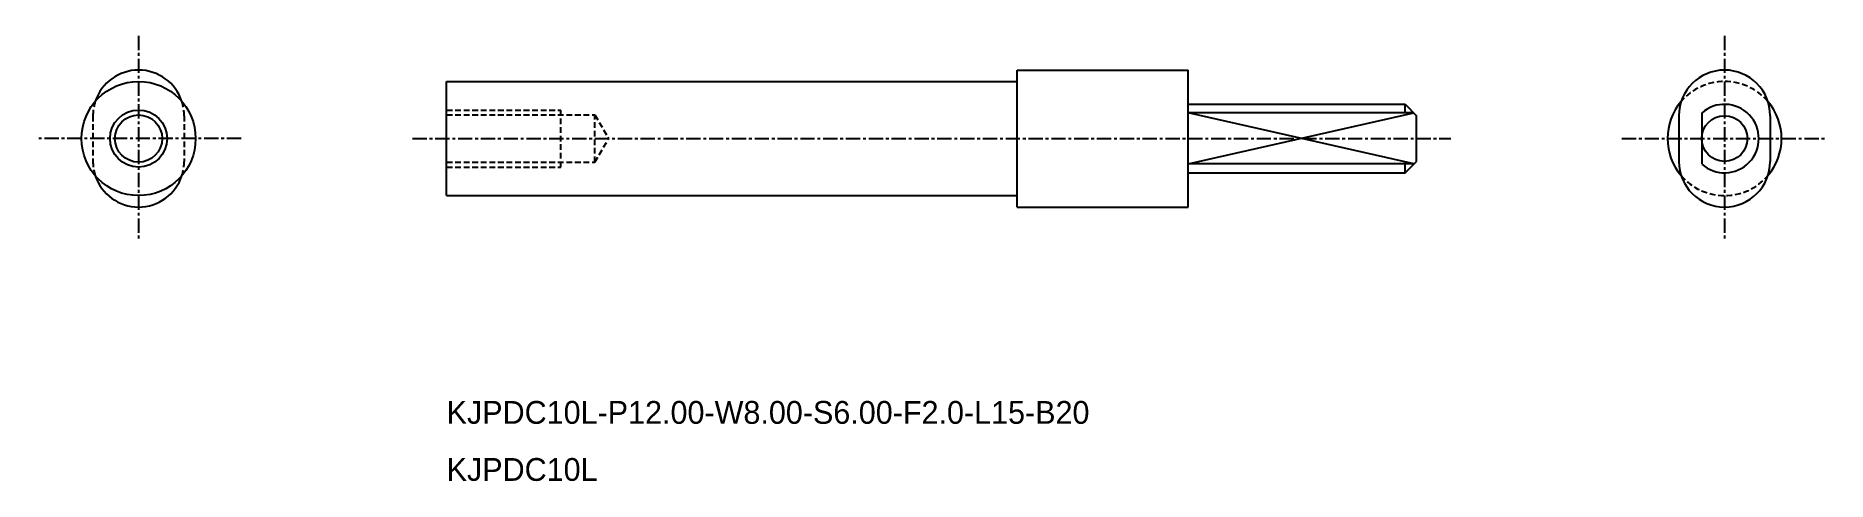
# Model space of a CAD drawing. Extents: x -2270 to -2113, y -750 to -711.
import ezdxf

# ---------------------------------------------------------------- set-up
doc = ezdxf.new("R2010")
doc.units = 0
doc.linetypes.add('CENTER', pattern=[2, 1.25, -0.25, 0.25, -0.25])
doc.linetypes.add('DASHED', pattern=[0.75, 0.5, -0.25])
doc.layers.get('0').update_dxf_attribs({"linetype": 'CONTINUOUS'})
doc.layers.add('CENTER', color=1, linetype='CENTER')

msp = doc.modelspace()

# ---------------------------------------------------------------- linework, layer by layer
at = {"color": 7, "linetype": 'CONTINUOUS'}
for p, q in [((-2184.29, -713.65), (-2169.29, -713.65)), ((-2184.29, -725.65), (-2184.29, -713.65)), ((-2169.29, -725.65), (-2169.29, -713.65)), ((-2234.29, -714.65), (-2184.29, -714.65)), ((-2234.29, -724.65), (-2234.29, -714.65)), ((-2169.29, -716.65), (-2150.29, -716.65)), ((-2149.53, -717.41), (-2169.29, -717.41)), ((-2150.29, -716.65), (-2149.29, -717.65)), ((-2150.29, -717.41), (-2150.29, -716.65)), ((-2124.29, -717.41), (-2124.29, -721.88)), ((-2149.29, -721.65), (-2149.29, -717.65)), ((-2126.29, -717.65), (-2126.29, -721.65)), ((-2118.29, -717.65), (-2118.29, -721.65)), ((-2149.53, -721.88), (-2169.29, -721.88)), ((-2150.29, -722.65), (-2149.29, -721.65)), ((-2150.29, -722.65), (-2150.29, -721.88)), ((-2169.29, -722.65), (-2150.29, -722.65)), ((-2234.29, -724.65), (-2184.29, -724.65)), ((-2184.29, -725.65), (-2169.29, -725.65))]:
    msp.add_line(p, q, dxfattribs=at)
at = {"color": 3, "linetype": 'DASHED'}
for p, q in [((-2234.29, -717.15), (-2224.29, -717.15)), ((-2224.29, -722.15), (-2224.29, -717.15)), ((-2265.29, -717.65), (-2265.29, -721.65)), ((-2257.29, -717.65), (-2257.29, -721.65)), ((-2234.29, -717.58), (-2221.29, -717.58)), ((-2221.29, -717.58), (-2220.1, -719.65)), ((-2221.29, -721.72), (-2221.29, -717.58)), ((-2221.29, -721.72), (-2220.1, -719.65)), ((-2234.29, -721.72), (-2221.29, -721.72)), ((-2234.29, -722.15), (-2224.29, -722.15))]:
    msp.add_line(p, q, dxfattribs=at)
at = {"color": 3, "linetype": 'CONTINUOUS'}
for p, q in [((-2169.29, -721.88), (-2149.53, -717.41)), ((-2149.53, -721.88), (-2169.29, -717.41))]:
    msp.add_line(p, q, dxfattribs=at)
at = {"color": 7, "linetype": 'CONTINUOUS'}
for centre, radius in [((-2261.29, -719.65), 5), ((-2261.29, -719.65), 2.07), ((-2122.29, -719.65), 2)]:
    msp.add_circle(centre, radius, dxfattribs=at)
at = {"color": 3, "linetype": 'CONTINUOUS'}
msp.add_circle((-2261.29, -719.65), 2.5, dxfattribs=at)
at = {"color": 7, "linetype": 'CONTINUOUS'}
for centre, radius, start, end in [((-2261.29, -717.65), 4, 18.21, 161.79), ((-2122.29, -717.65), 4, 0, 180), ((-2122.29, -719.65), 5, 139.4584, 220.5416), ((-2122.29, -719.65), 3, 228.1897, 131.8103), ((-2122.29, -719.65), 5, 319.4584, 40.5416), ((-2122.29, -721.65), 4, 180, 0), ((-2261.29, -721.65), 4, 198.21, 341.79)]:
    msp.add_arc(centre, radius, start, end, dxfattribs=at)
at = {"color": 3, "linetype": 'DASHED'}
for centre, radius, start, end in [((-2122.29, -719.65), 5, 40.5416, 139.4584), ((-2261.29, -717.65), 4, 161.79, 180), ((-2261.29, -717.65), 4, 360, 18.21), ((-2261.29, -721.65), 4, 180, 198.21), ((-2261.29, -721.65), 4, 341.79, 0), ((-2122.29, -719.65), 5, 220.5416, 319.4584)]:
    msp.add_arc(centre, radius, start, end, dxfattribs=at)
at = {"layer": 'CENTER'}
for p, q in [((-2261.29, -710.65), (-2261.29, -728.65)), ((-2122.29, -710.65), (-2122.29, -728.65)), ((-2252.29, -719.65), (-2270.29, -719.65)), ((-2237.29, -719.65), (-2146.29, -719.65)), ((-2131.29, -719.65), (-2113.29, -719.65))]:
    msp.add_line(p, q, dxfattribs=at)

# ---------------------------------------------------------------- texts
at = {"color": 7, "linetype": 'CONTINUOUS'}
for s, p in [('KJPDC10L-P12.00-W8.00-S6.00-F2.0-L15-B20', (-2234.29, -744.65)), ('KJPDC10L', (-2234.29, -749.65))]:
    msp.add_text(s, height=2, dxfattribs=at).set_placement(p)

doc.saveas('drawing.dxf')
